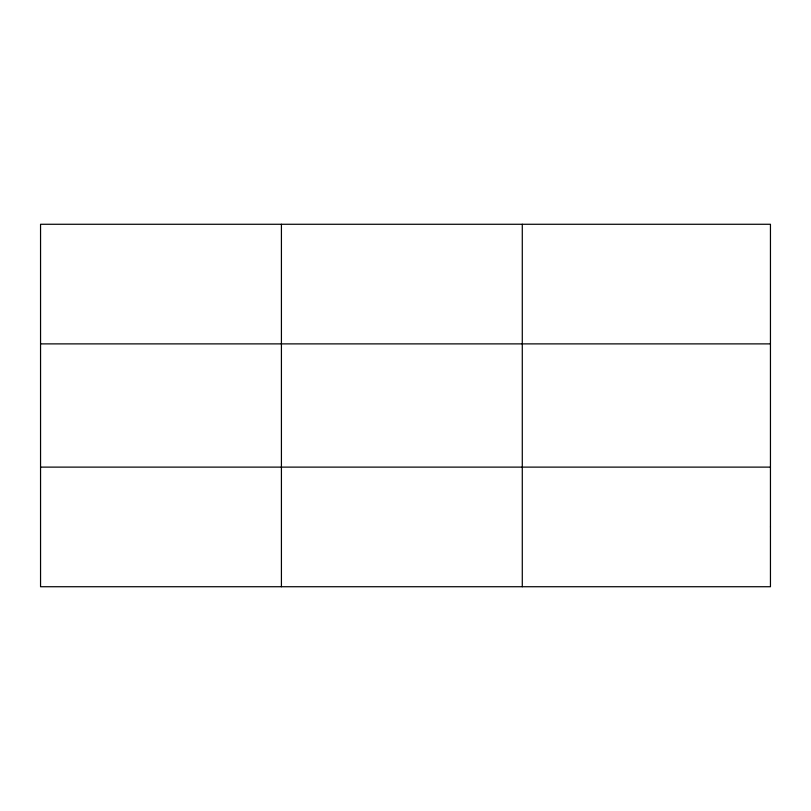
<?xml version="1.0" encoding="UTF-8"?>
<svg xmlns="http://www.w3.org/2000/svg" width="811" height="811" viewBox="0 0 811 811"><rect width="100%" height="100%" fill="white"/><g stroke="black" fill="none" stroke-linecap="round" stroke-linejoin="round"><path stroke-width="1.22" d="M281.417 586.728L281.417 224.272M522.284 586.728L522.284 224.272M40.55 343.884L770.45 343.884M40.55 467.116L770.45 467.116M770.45 526.927L770.45 586.728L40.55 586.728L40.55 224.272L770.45 224.272L770.45 526.927"/></g></svg>
